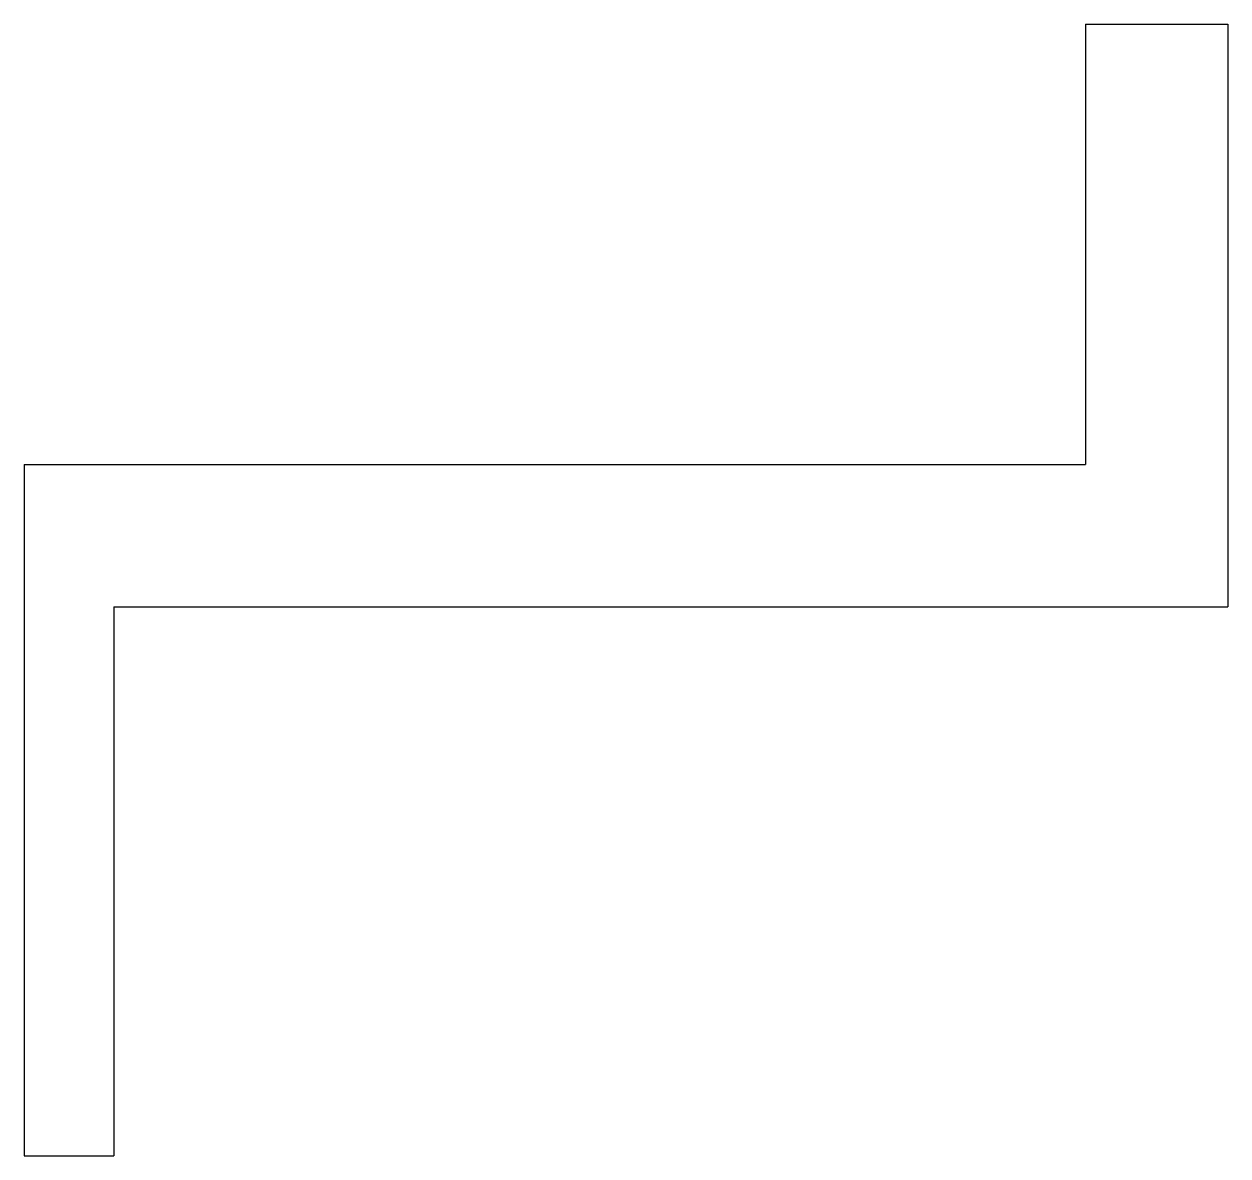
# Model space of a CAD drawing. Header units: millimetres. Extents: x 0 to 53.7, y 0 to 50.5.
import ezdxf

# ---------------------------------------------------------------- set-up
doc = ezdxf.new("R2010")
doc.units = ezdxf.units.MM

msp = doc.modelspace()

# ---------------------------------------------------------------- linework, layer by layer
for p, q in [((47.35, 50.5, 20), (53.7, 50.5, 20)), ((47.35, 50.5, 20), (47.35, 30.85, 20)), ((53.7, 50.5, 20), (53.7, 24.5, 20)), ((0, 30.85, 20), (47.35, 30.85, 20)), ((0, 30.85, 20), (0, 0, 20)), ((4, 24.5, 20), (4, 0, 20)), ((4, 24.5, 20), (53.7, 24.5, 20)), ((0, 0, 20), (4, 0, 20))]:
    msp.add_line(p, q)

doc.saveas('drawing.dxf')
